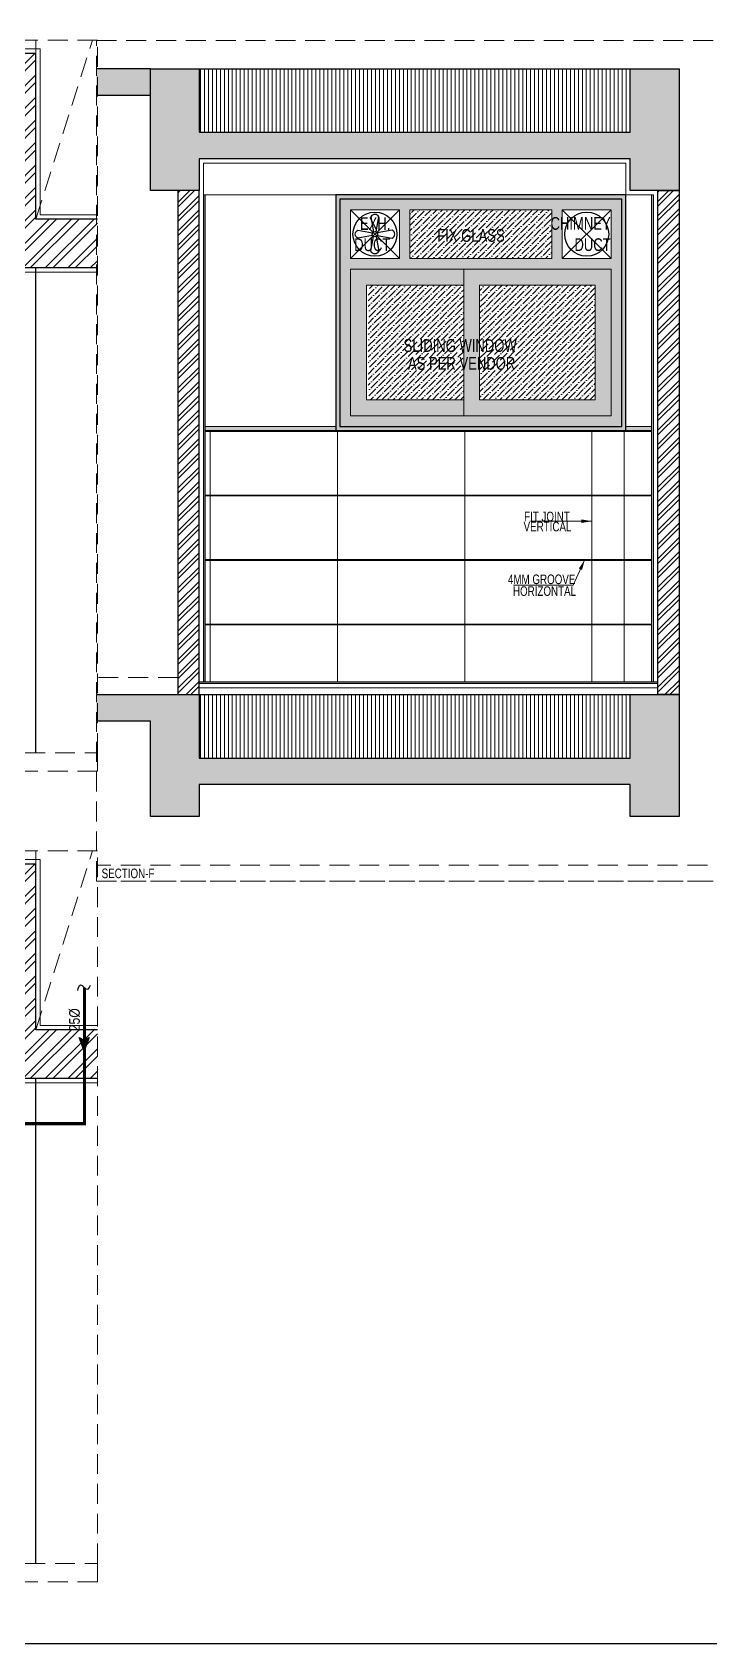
# Model space of a CAD drawing. Header units: inches. Extents: x 853900 to 962947, y 469960 to 560972.
# Drawn here: x 954743 to 957936, y 470912 to 478509 of the extents above; entities that cross this region are included whole.
import ezdxf
from ezdxf.enums import TextEntityAlignment as Align

# ---------------------------------------------------------------- set-up
doc = ezdxf.new("R2010")
doc.units = ezdxf.units.IN
doc.header["$LTSCALE"] = 750
doc.linetypes.add('HIDDEN', pattern=[0.375, 0.25, -0.125])
doc.linetypes.add('HIDDEN2', pattern=[0.1875, 0.125, -0.0625])
doc.layers.get('0').update_dxf_attribs({"color": 8})
doc.layers.get('Defpoints').update_dxf_attribs({"color": 8})
for name, color, linetype, lineweight in [('DOTTED LINE-MSA', 8, 'HIDDEN2', 13), ('e-ele01', 8, 'Continuous', 13), ('FILING-MSA', 8, 'Continuous', 9), ('g-dot', 8, 'HIDDEN', 9), ('g-ele-02', 8, 'Continuous', 9), ('g-ele-03', 8, 'Continuous', 5), ('g-text', 8, 'Continuous', 9), ('PLASTER', 8, 'Continuous', 9), ('sec-ha05', 8, 'Continuous', 15), ('SHEET', 8, 'Continuous', 13), ('STONE HATCH-MSA', 253, 'Continuous', 9), ('WALL HATCH-MSA', 253, 'Continuous', 9), ('WALL-MSA', 8, 'Continuous', 30), ('WINDOW-MSA', 8, 'Continuous', 13)]:
    doc.layers.add(name, color=color, linetype=linetype, lineweight=lineweight)
for name, color, linetype in [('ELE-02-MSA', 8, 'Continuous'), ('g-sol250', 8, 'Continuous'), ('P_DOMESTIC GRAVITY PIPE', 3, 'Continuous'), ('R.C.C HATCH-MSA', 253, 'Continuous'), ('R.C.C-MSA', 8, 'Continuous'), ('TILE SECTION', 8, 'Continuous')]:
    doc.layers.add(name, color=color, linetype=linetype)
doc.styles.add('ARIAL', font='swisscl.ttf')
doc.styles.add('arial unicode', font='swisscl.ttf', dxfattribs={"height": 45})
doc.styles.add('PLUMBING TEXT', font='ARIALN.TTF')
doc.dimstyles.new('Scale-50', dxfattribs={"dimtxt": 75, "dimasz": 25, "dimexe": 0, "dimexo": 0, "dimgap": 20, "dimtad": 1, "dimdec": 0, "dimrnd": 1, "dimzin": 3, "dimdsep": 46, "dimtxsty": 'ARIAL', "dimblk": 'ARCHTICK', "dimcen": 0, "dimse1": 1, "dimse2": 1, "dimclrd": 50, "dimclrt": 256, "dimadec": 0, "dimazin": 0, "dimtfac": 1, "dimtdec": 0, "dimtmove": 1, "dimatfit": 3, "dimfxl": 1, "dimtolj": 1, "dimtzin": 0, "dimlwd": 18, "dimarcsym": 0})

# ---------------------------------------------------------------- blocks, each defined once
blk = doc.blocks.new('_ArchTick')
at = {"color": 0, "linetype": 'ByBlock', "const_width": 0.15}
blk.add_lwpolyline([(-0.5, -0.5), (0.5, 0.5)], dxfattribs=at)
blk = doc.blocks.new('ARR')
at = {"ltscale": 0.025}
h = blk.add_hatch(color=256, dxfattribs=at)
edge = h.paths.add_edge_path()
edge.add_line((249, 94), (0, 0))
edge.add_line((0, 0), (249, -94))
edge.add_line((249, -94), (200, 0))
edge.add_line((200, 0), (249, 94))
at = {"color": 7, "linetype": 'Continuous', "ltscale": 0.025}
blk.add_lwpolyline([(249, 94), (0, 0), (249, -94), (200, 0)], close=True, dxfattribs=at)

msp = doc.modelspace()

# ---------------------------------------------------------------- hatches: boundary and pattern name
at = {"layer": 'FILING-MSA'}
h = msp.add_hatch(dxfattribs=at)
h.set_pattern_fill('ANSI31', color=256, scale=150, angle=45)
h.set_pattern_definition([(90, (-844951.636, -287522.44), (-18.75, 0), [])])
h.paths.add_polyline_path([(955529.58, 478337.1), (955529.58, 478037.1), (957561.48, 478037.1), (957561.48, 478337.1)])
h = msp.add_hatch(dxfattribs=at)
h.set_pattern_fill('ANSI31', color=256, scale=150, angle=45)
h.set_pattern_definition([(90, (-844951.636, -290472.44), (-18.75, 0), [])])
h.paths.add_polyline_path([(955529.58, 475387.1), (955529.58, 475087.1), (957561.48, 475087.1), (957561.48, 475387.1)])
at = {"layer": 'g-sol250'}
h = msp.add_hatch(color=251, dxfattribs=at)
h.dxf.hatch_style = 1
h.paths.add_polyline_path([(956193.18, 477722.1), (956193.18, 476651.1), (957521.48, 476651.1), (957521.48, 477722.1)])
h.paths.add_polyline_path([(956523.18, 477442.1), (956523.18, 477672.1), (957191.48, 477672.1), (957191.48, 477442.1)], flags=16)
h.paths.add_polyline_path([(957241.48, 477442.1), (957241.48, 477672.1), (957471.48, 477672.1), (957471.48, 477442.1)], flags=16)
h.paths.add_polyline_path([(956473.18, 477442.1), (956243.18, 477442.1), (956243.18, 477672.1), (956473.18, 477672.1)], flags=16)
h.paths.add_polyline_path([(957471.48, 477392.1), (957471.48, 476701.1), (956243.18, 476701.1), (956243.18, 477392.1)], flags=16)
h.paths.add_polyline_path([(956498.3, 476900.84), (957015.72, 476900.84), (957015.72, 476994.56), (956498.3, 476994.56)], flags=8)
h.paths.add_polyline_path([(956477.77, 476985.14), (957056.26, 476985.14), (957056.26, 477079.03), (956477.77, 477079.03)], flags=8)
h.paths.add_polyline_path([(956636.24, 477503.98), (956977.17, 477503.98), (956977.17, 477597.88), (956636.24, 477597.88)], flags=8)
h.paths.add_polyline_path([(957396.48, 477317.1), (957396.48, 476776.1), (956851.48, 476776.1), (956851.48, 477317.1)], flags=0)
h = msp.add_hatch(color=253, dxfattribs=at)
h.paths.add_polyline_path([(956776.48, 477392.1), (956243.18, 477392.1), (956243.18, 476701.1), (956776.48, 476701.1)])
h.paths.add_polyline_path([(957471.48, 477392.1), (956776.48, 477392.1), (956776.48, 476701.1), (957471.48, 476701.1)])
h.paths.add_polyline_path([(956776.48, 477317.1), (956318.18, 477317.1), (956318.18, 476776.1), (956776.48, 476776.1)], flags=17)
h.paths.add_polyline_path([(957396.48, 477317.1), (956851.48, 477317.1), (956851.48, 476776.1), (957396.48, 476776.1)], flags=16)
h = msp.add_hatch(color=46, dxfattribs=at)
h.dxf.hatch_style = 1
h.paths.add_polyline_path([(956181.18, 476651.1), (955557.58, 476651.1), (955557.58, 476631.1), (956181.18, 476631.1)])
h = msp.add_hatch(color=46, dxfattribs=at)
h.dxf.hatch_style = 1
h.paths.add_polyline_path([(957663.48, 476651.1), (957533.48, 476651.1), (957533.48, 476631.1), (957663.48, 476631.1)])
at = {"layer": 'R.C.C HATCH-MSA'}
h = msp.add_hatch(color=256, dxfattribs=at)
h.dxf.hatch_style = 1
h.paths.add_polyline_path([(957791.48, 478037.1), (957791.48, 477912.1), (957791.48, 477912.1), (957791.48, 477762.1), (957561.48, 477762.1), (957561.48, 477912.1), (955529.58, 477912.1), (955529.58, 478187.1), (955529.58, 477762.1), (955299.58, 477762.1), (955299.58, 477887.1), (955299.58, 477887.1), (955299.58, 478337.1), (955529.58, 478337.1), (955529.58, 478037.1), (957561.48, 478037.1), (957561.48, 478337.1), (957791.48, 478337.1), (957791.48, 478037.1)])
h.paths.add_polyline_path([(955045.55, 475387.1), (955045.55, 475262.1), (955299.58, 475262.1), (955299.58, 474812.1), (955529.58, 474812.1), (955529.58, 474962.1), (957561.48, 474962.1), (957561.48, 474812.1), (957791.48, 474812.1), (957791.48, 474962.1), (957791.48, 475087.1), (957791.48, 475387.1), (957561.48, 475387.1), (957561.48, 475087.1), (955529.58, 475087.1), (955529.58, 475387.1)])
h = msp.add_hatch(color=256, dxfattribs=at)
h.dxf.hatch_style = 1
h.paths.add_polyline_path([(955045.55, 478337.1), (955045.55, 478212.1), (955299.58, 478212.1), (955299.58, 478337.1)])
at = {"layer": 'sec-ha05', "ltscale": 300}
h = msp.add_hatch(dxfattribs=at)
h.set_pattern_fill('ANSI36', color=149, scale=150, style=0)
h.set_pattern_definition([(45, (1238205.72, 433154.673), (9.9436891, 36.4601934), [46.875, -9.375, 0, -9.375])])
h.paths.add_polyline_path([(957191.48, 477672.1), (957191.48, 477442.1), (956523.18, 477442.1), (956523.18, 477672.1)])
h.paths.add_polyline_path([(957396.48, 477317.1), (957396.48, 476776.1), (956851.48, 476776.1), (956851.48, 477317.1)])
h.paths.add_polyline_path([(956326.18, 476776.1), (956326.18, 477317.1), (956776.48, 477317.1), (956776.48, 476776.1)])
at = {"layer": 'STONE HATCH-MSA', "ltscale": 750}
h = msp.add_hatch(color=256, dxfattribs=at)
h.dxf.hatch_style = 1
h.paths.add_polyline_path([(957521.48, 477722.1), (956193.18, 477722.1), (956193.18, 476651.1), (957521.48, 476651.1)], flags=16)
h.paths.add_polyline_path([(956173.18, 476631.1), (956173.18, 477742.1), (957541.48, 477742.1), (957541.48, 476631.1)])
at = {"layer": 'WALL HATCH-MSA'}
h = msp.add_hatch(dxfattribs=at)
h.set_pattern_fill('ANSI32', color=256, scale=200)
h.set_pattern_definition([(45, (107724.34, -62939.36), (-53.0330086, 53.0330086), []), (45, (107759.69, -62939.36), (-53.0330086, 53.0330086), [])])
h.paths.add_polyline_path([(955050.62, 477627.79), (955050.62, 477397.79), (953177.68, 477397.79), (953177.68, 478021.39), (952440.88, 478021.39), (952440.88, 477397.79), (952340.88, 477397.79), (952340.88, 478021.39), (948972.38, 478021.39), (948972.38, 477571.39), (948872.38, 477571.39), (948872.38, 478121.39), (953277.68, 478121.39), (953277.68, 477497.79), (954660.23, 477497.79), (954660.23, 478409.99), (954760.23, 478409.99), (954760.23, 477627.79)])
h = msp.add_hatch(dxfattribs=at)
h.set_pattern_fill('ANSI32', color=256, scale=5)
h.set_pattern_definition([(45, (-49581.836, -34962.75), (-33.6759605, 33.6759605), []), (45, (-49559.386, -34962.75), (-33.6759605, 33.6759605), [])])
h.paths.add_polyline_path([(955429.58, 475387.1), (955529.58, 475387.1), (955529.58, 477762.1), (955429.58, 477762.1)])
h = msp.add_hatch(dxfattribs=at)
h.set_pattern_fill('ANSI32', color=256, scale=5)
h.set_pattern_definition([(45, (-7533.5, -34976.59), (-33.6759605, 33.6759605), []), (45, (-7511.05, -34976.59), (-33.6759605, 33.6759605), [])])
h.paths.add_polyline_path([(957791.48, 475387.1), (957691.48, 475387.1), (957691.48, 477762.1), (957791.48, 477762.1)])
h = msp.add_hatch(dxfattribs=at)
h.set_pattern_fill('ANSI32', color=256, scale=200)
h.set_pattern_definition([(45, (107724.34, -66760.27), (-53.0330086, 53.0330086), []), (45, (107759.69, -66760.27), (-53.0330086, 53.0330086), [])])
h.paths.add_polyline_path([(955050.62, 473806.89), (955050.62, 473576.89), (953177.68, 473576.89), (953177.68, 474200.49), (952440.88, 474200.49), (952440.88, 473576.89), (952340.88, 473576.89), (952340.88, 474200.49), (948972.38, 474200.49), (948972.38, 473750.49), (948872.38, 473750.49), (948872.38, 474300.49), (953277.68, 474300.49), (953277.68, 473676.89), (954660.23, 473676.89), (954660.23, 474589.09), (954760.23, 474589.09), (954760.23, 473806.89)])

# ---------------------------------------------------------------- linework, layer by layer
for points in [[(957541.48, 477742.1), (956173.18, 477742.1), (956173.18, 476631.1), (957541.48, 476631.1)], [(957521.48, 477722.1), (956193.18, 477722.1), (956193.18, 476651.1), (957521.48, 476651.1)]]:
    msp.add_lwpolyline(points, close=True)
at = {"layer": 'Defpoints', "color": 14}
msp.add_lwpolyline([(962947.38, 470912.28), (948447.38, 470912.28), (948447.38, 482772.28), (962947.38, 482772.28)], close=True, dxfattribs=at)
at = {"layer": 'DOTTED LINE-MSA'}
msp.add_line((955429.58, 475467.1), (955045.55, 475467.1), dxfattribs=at)
for points in [[(954760.23, 477627.79), (955026.32, 478471.39)], [(954760.23, 473806.89), (955026.32, 474650.49)]]:
    msp.add_lwpolyline(points, dxfattribs=at)
at = {"layer": 'e-ele01', "lineweight": 30, "elevation": 0}
for points in [[(956364.4, 477567.87), (956376.84, 477637.95, 0.6666667), (956339.53, 477637.95), (956351.96, 477567.87)], [(956347.41, 477550.88), (956277.33, 477538.44, -0.6666667), (956277.33, 477575.76), (956347.41, 477563.32)], [(956364.4, 477546.33), (956376.84, 477476.25, -0.6666667), (956339.53, 477476.25), (956351.96, 477546.33)], [(956368.96, 477550.88), (956439.04, 477538.44, 0.6666667), (956439.04, 477575.76), (956368.96, 477563.32)]]:
    msp.add_lwpolyline(points, format="xyb", dxfattribs=at)
at = {"layer": 'e-ele01', "lineweight": 30}
for centre, radius in [((956358.18, 477557.1), 103.66), ((957356.48, 477557.1), 103.66), ((956358.18, 477557.1), 12.44)]:
    msp.add_circle(centre, radius, dxfattribs=at)
at = {"layer": 'ELE-02-MSA'}
for p, q in [((954760.23, 475111.79), (954760.23, 477397.79)), ((954760.23, 471290.89), (954760.23, 473576.89))]:
    msp.add_line(p, q, dxfattribs=at)
at = {"layer": 'g-dot', "ltscale": 150}
for p, q in [((956243.18, 477672.1), (956473.18, 477442.1)), ((956473.18, 477672.1), (956243.18, 477442.1)), ((957471.48, 477672.1), (957241.48, 477442.1)), ((957241.48, 477672.1), (957471.48, 477442.1))]:
    msp.add_line(p, q, dxfattribs=at)
at = {"layer": 'g-ele-02'}
for p, q in [((956173.18, 476651.1), (955557.58, 476651.1)), ((956173.18, 476631.1), (955557.58, 476631.1)), ((955581.18, 476627.1), (955581.18, 475447.1)), ((956181.18, 476627.1), (956181.18, 475447.1)), ((956781.18, 476627.1), (956781.18, 475447.1)), ((957381.18, 476627.1), (957381.18, 475447.1)), ((957663.48, 476631.1), (957533.48, 476631.1)), ((957533.48, 476627.1), (957533.48, 475447.1)), ((957663.48, 476651.1), (957541.48, 476651.1)), ((956181.18, 476327.1), (955557.58, 476327.1)), ((956181.18, 476323.1), (955557.58, 476323.1)), ((957663.48, 476327.1), (957533.48, 476327.1)), ((957663.48, 476323.1), (957533.48, 476323.1)), ((956181.18, 476023.1), (955557.58, 476023.1)), ((956181.18, 476019.1), (955557.58, 476019.1)), ((957663.48, 476023.1), (957533.48, 476023.1)), ((957663.48, 476019.1), (957533.48, 476019.1)), ((956181.18, 475719.1), (955557.58, 475719.1)), ((956181.18, 475715.1), (955557.58, 475715.1)), ((957663.48, 475719.1), (957533.48, 475719.1)), ((957663.48, 475715.1), (957533.48, 475715.1))]:
    msp.add_line(p, q, dxfattribs=at)
msp.add_lwpolyline([(957541.48, 477742.1), (955549.58, 477742.1)], dxfattribs=at)
at = {"layer": 'g-ele-03'}
for p, q in [((955557.58, 476627.1), (957663.48, 476627.1)), ((956933.48, 476627.1, 0), (957533.48, 476627.1)), ((956181.18, 476327.1), (957533.48, 476327.1)), ((956181.18, 476323.1), (957533.48, 476323.1)), ((956181.18, 476023.1), (957533.48, 476023.1)), ((956181.18, 476019.1), (957533.48, 476019.1)), ((956181.18, 475719.1), (957533.48, 475719.1)), ((956181.18, 475715.1), (957533.48, 475715.1))]:
    msp.add_line(p, q, dxfattribs=at)
msp.add_lwpolyline([(957533.48, 477742.1), (956181.18, 477742.1)], dxfattribs=at)
for points in [[(956243.18, 477672.1), (956473.18, 477672.1), (956473.18, 477442.1), (956243.18, 477442.1)], [(957191.48, 477672.1), (956523.18, 477672.1), (956523.18, 477442.1), (957191.48, 477442.1)], [(957471.48, 477672.1), (957241.48, 477672.1), (957241.48, 477442.1), (957471.48, 477442.1)], [(956776.48, 477392.1), (956243.18, 477392.1), (956243.18, 476701.1), (956776.48, 476701.1)], [(957471.48, 477392.1), (956243.18, 477392.1), (956243.18, 476701.1), (957471.48, 476701.1)], [(957471.48, 477392.1), (956776.48, 477392.1), (956776.48, 476701.1), (957471.48, 476701.1)], [(956776.48, 477317.1), (956318.18, 477317.1), (956318.18, 476776.1), (956776.48, 476776.1)], [(957396.48, 477317.1), (956851.48, 477317.1), (956851.48, 476776.1), (957396.48, 476776.1)]]:
    msp.add_lwpolyline(points, close=True, dxfattribs=at)
at = {"layer": 'P_DOMESTIC GRAVITY PIPE', "const_width": 15}
msp.add_lwpolyline([(954989.04, 474004.97), (954989.04, 473364.08), (954040.88, 473364.08)], dxfattribs=at)
at = {"layer": 'P_DOMESTIC GRAVITY PIPE'}
msp.add_spline([(954956.94, 473991.33), (954970.06, 474017.77), (955003.03, 473997.5), (955017.61, 474017.46)], degree=3, dxfattribs=at)
at = {"layer": 'PLASTER'}
for p, q in [((955529.58, 475439.1), (957691.48, 475439.1)), ((955529.58, 475419.1), (957691.48, 475419.1))]:
    msp.add_line(p, q, dxfattribs=at)
for points in [[(955050.62, 477647.79), (954780.23, 477647.79), (954780.23, 478429.99), (954640.23, 478429.99), (954640.23, 477517.79), (953297.68, 477517.79), (953297.68, 478141.39), (948852.38, 478141.39), (948852.38, 477551.39), (948992.38, 477551.39), (948992.38, 478001.39), (952320.88, 478001.39), (952320.88, 477377.79), (952460.88, 477377.79), (952460.88, 478001.39), (953157.68, 478001.39), (953157.68, 477377.79), (955050.62, 477377.79)], [(955549.58, 475447.1), (955549.58, 477762.1), (955549.58, 477892.1), (957541.48, 477892.1), (957541.48, 477742.1), (957671.48, 477742.1), (957671.48, 475447.1)], [(955050.62, 473826.89), (954780.23, 473826.89), (954780.23, 474609.09), (954640.23, 474609.09), (954640.23, 473696.89), (953297.68, 473696.89), (953297.68, 474320.49), (948852.38, 474320.49), (948852.38, 473730.49), (948992.38, 473730.49), (948992.38, 474180.49), (952320.88, 474180.49), (952320.88, 473556.89), (952460.88, 473556.89), (952460.88, 474180.49), (953157.68, 474180.49), (953157.68, 473556.89), (955050.62, 473556.89)]]:
    msp.add_lwpolyline(points, dxfattribs=at)
at = {"layer": 'R.C.C-MSA'}
for points in [[(955045.55, 478212.1), (955299.58, 478212.1), (955299.58, 478337.1), (955045.55, 478337.1)], [(955045.55, 475387.1), (955529.58, 475387.1), (955529.58, 475087.1), (957561.48, 475087.1), (957561.48, 475387.1), (957791.48, 475387.1), (957791.48, 475387.1), (957791.48, 475087.1)], [(957791.48, 475087.1), (957791.48, 474962.1), (957791.48, 474812.1), (957561.48, 474812.1), (957561.48, 474962.1), (955529.58, 474962.1), (955529.58, 474812.1), (955299.58, 474812.1), (955299.58, 475262.1), (955045.55, 475262.1)]]:
    msp.add_lwpolyline(points, dxfattribs=at)
msp.add_lwpolyline([(957791.48, 477912.1), (957791.48, 477762.1), (957561.48, 477762.1), (957561.48, 477912.1), (955529.58, 477912.1), (955529.58, 477762.1), (955299.58, 477762.1), (955299.58, 477887.1), (955299.58, 477887.1), (955299.58, 478337.1), (955529.58, 478337.1), (955529.58, 478037.1), (957561.48, 478037.1), (957561.48, 478337.1), (957791.48, 478337.1), (957791.48, 478037.1)], close=True, dxfattribs=at)
at = {"layer": 'SHEET', "linetype": 'HIDDEN', "ltscale": 0.5}
for points in [[(948522.38, 475111.79), (955050.62, 475111.79), (955050.62, 478471.39), (948522.38, 478471.39)], [(958347.13, 474507.21), (955045.55, 474507.21), (955045.55, 478470.25), (958347.13, 478470.25)], [(948522.38, 475111.79), (955050.62, 475111.79), (955050.62, 475025.32), (948522.38, 475025.32)], [(948522.38, 471290.89), (955050.62, 471290.89), (955050.62, 474650.49), (948522.38, 474650.49)], [(955045.55, 474507.21), (958347.13, 474507.21), (958347.13, 474582.21), (955045.55, 474582.21)], [(948522.38, 471290.89), (955050.62, 471290.89), (955050.62, 471204.41), (948522.38, 471204.41)]]:
    msp.add_lwpolyline(points, close=True, dxfattribs=at)
at = {"layer": 'TILE SECTION', "ltscale": 10000}
msp.add_line((955529.58, 475447.1), (957691.48, 475447.1), dxfattribs=at)
for points in [[(955557.58, 475447.1), (955557.58, 477742.1)], [(957663.48, 475447.1), (957663.48, 477742.1)]]:
    msp.add_lwpolyline(points, dxfattribs=at)
at = {"layer": 'WALL-MSA'}
for p, q in [((954660.23, 478409.99), (954760.23, 478409.99)), ((954760.23, 477627.79), (954760.23, 478409.99)), ((955529.58, 478337.1), (957561.48, 478337.1)), ((955050.62, 477627.79), (954760.23, 477627.79)), ((955050.62, 477397.79), (953177.68, 477397.79)), ((955529.58, 475387.1), (957561.48, 475387.1)), ((954660.23, 474589.09), (954760.23, 474589.09)), ((954760.23, 473806.89), (954760.23, 474589.09)), ((955050.62, 473806.89), (954760.23, 473806.89)), ((955050.62, 473576.89), (953177.68, 473576.89))]:
    msp.add_line(p, q, dxfattribs=at)
for points in [[(955429.58, 475387.1), (955529.58, 475387.1), (955529.58, 477762.1), (955429.58, 477762.1)], [(957791.48, 475387.1), (957691.48, 475387.1), (957691.48, 477762.1), (957791.48, 477762.1)]]:
    msp.add_lwpolyline(points, close=True, dxfattribs=at)
at = {"layer": 'WINDOW-MSA'}
for p, q in [((954760.23, 478471.39), (954760.23, 478409.99)), ((954760.23, 474650.49), (954760.23, 474589.09))]:
    msp.add_line(p, q, dxfattribs=at)

# ---------------------------------------------------------------- block references
at = {"layer": 'P_DOMESTIC GRAVITY PIPE', "xscale": -0.25, "yscale": 0.25, "zscale": 0.25, "rotation": 270}
msp.add_blockref('ARR', (954988.08, 473707.75, 0), dxfattribs=at)

# ---------------------------------------------------------------- texts
at = {"layer": 'g-text', "style": 'arial unicode'}
for s, height, p in [('FIX GLASS', 60, (956651.89, 477520.93, 1811.48)), ('SLIDING WINDOW ', 60, (956493.42, 477002.08, 1811.48)), ('AS PER VENDOR', 60, (956513.92, 476917.76, 1811.48)), ('SECTION-F', 45, (955069.88, 474521.36))]:
    msp.add_text(s, height=height, dxfattribs=at).set_placement(p)
for s, p in [('FIT JOINT', (957061.19, 476226.07, 0)), ('VERTICAL', (957058.86, 476178.78, 0)), ('4MM GROOVE', (956985.14, 475930.04, 0)), ('HORIZONTAL', (957008.79, 475874.43, 0))]:
    msp.add_text(s, height=45, dxfattribs=at).set_placement(p, align=Align.MIDDLE_LEFT)
at = {"layer": 'g-text', "char_height": 60, "width": 227.645, "attachment_point": 9, "style": 'arial unicode'}
for s, insert in [('EXH. \\PDUCT', (956430.96, 477476.23, 0)), ('CHIMNEY \\PDUCT', (957469.35, 477476.75))]:
    msp.add_mtext(s, dxfattribs=dict(at, insert=insert))
at = {"layer": 'P_DOMESTIC GRAVITY PIPE', "style": 'PLUMBING TEXT'}
msp.add_text('25%%C', height=50, rotation=90, dxfattribs=at).set_placement((954966.78, 473799.73, 0))

# ---------------------------------------------------------------- leaders
at = {"layer": 'g-text'}
for points in [[(957381.18, 476203.89, 0), (957091.98, 476203.89, 0)], [(957347.73, 476023.1, 0), (957292.19, 475902.82, 0), (957010.57, 475902.82, 0)]]:
    msp.add_leader(points, dimstyle='Scale-50', override={"dimasz": 50, "dimtad": 0}, dxfattribs=at)

doc.saveas('drawing.dxf')
